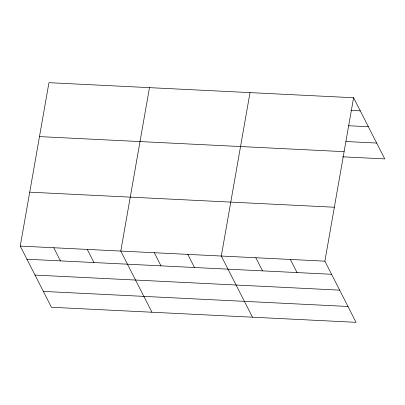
<?xml version="1.0" encoding="UTF-8"?>
<svg xmlns="http://www.w3.org/2000/svg" width="405" height="405" viewBox="0 0 405 405"><rect width="100%" height="100%" fill="white"/><g stroke="black" fill="none" stroke-linecap="round" stroke-linejoin="round"><path stroke-width="0.61" d="M353.585 97.737L324.881 261.159L356.046 322.324L51.415 307.263L20.25 246.098L48.954 82.676L353.585 97.737L384.75 158.902L342.691 156.821M149.48 87.647L120.781 251.07L151.946 312.235M250.012 92.618L221.307 256.036L252.472 317.201M350.857 110.398L360.273 110.864M348.265 125.722L368.353 126.714M345.916 141.527L376.67 143.046M39.482 136.606L344.113 151.667M29.722 192.167L334.353 207.228M20.25 246.098L324.881 261.159M26.938 259.225L331.568 274.281M35.017 275.076L339.648 290.137M43.335 291.413L347.971 306.469M290.36 259.453L297.047 272.575M255.833 257.747L262.521 270.869M187.798 254.381L194.486 267.508M154.29 252.725L160.977 265.852M87.267 249.414L93.955 262.536M53.759 247.754L60.446 260.881"/></g></svg>
